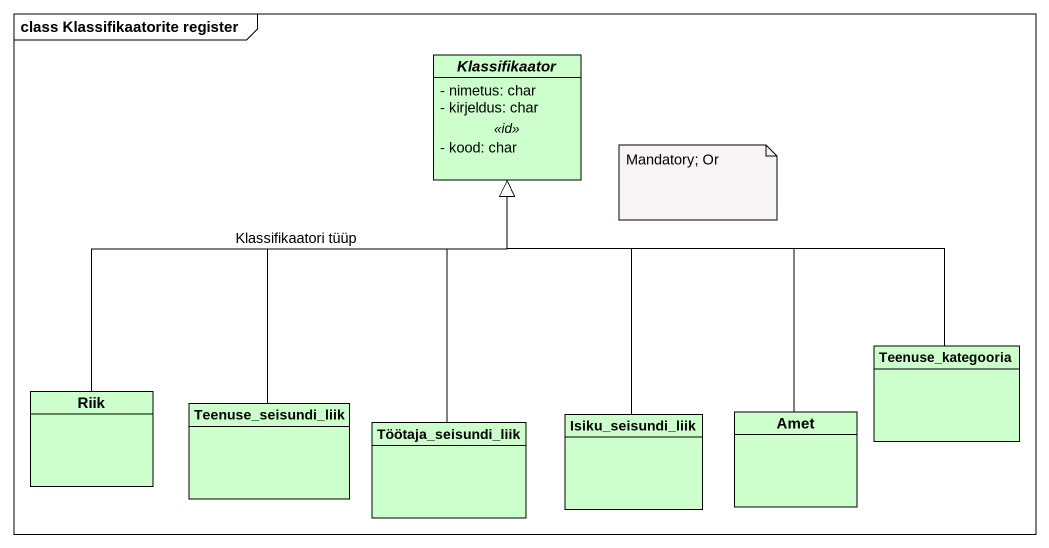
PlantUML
@startuml
mainframe class Klassifikaatorite register
hide circle
hide empty members
skinparam classAttributeIconSize 0
abstract class Klassifikaator #CCFFCC {
  - nimetus: char
  - kirjeldus: char
  .. <<id>> ..
  - kood: char
}
class Teenuse_kategooria #CCFFCC
class Riik #CCFFCC
class Teenuse_seisundi_liik #CCFFCC
class Töötaja_seisundi_liik #CCFFCC
class Isiku_seisundi_liik #CCFFCC
class Amet #CCFFCC
Teenuse_kategooria -up-|> Klassifikaator
Riik -up-|> Klassifikaator : Klassifikaatori tüüp
Teenuse_seisundi_liik -up-|> Klassifikaator
Töötaja_seisundi_liik -up-|> Klassifikaator
Isiku_seisundi_liik -up-|> Klassifikaator
Amet -up-|> Klassifikaator
note as N1
  Mandatory; Or
end note
@enduml
